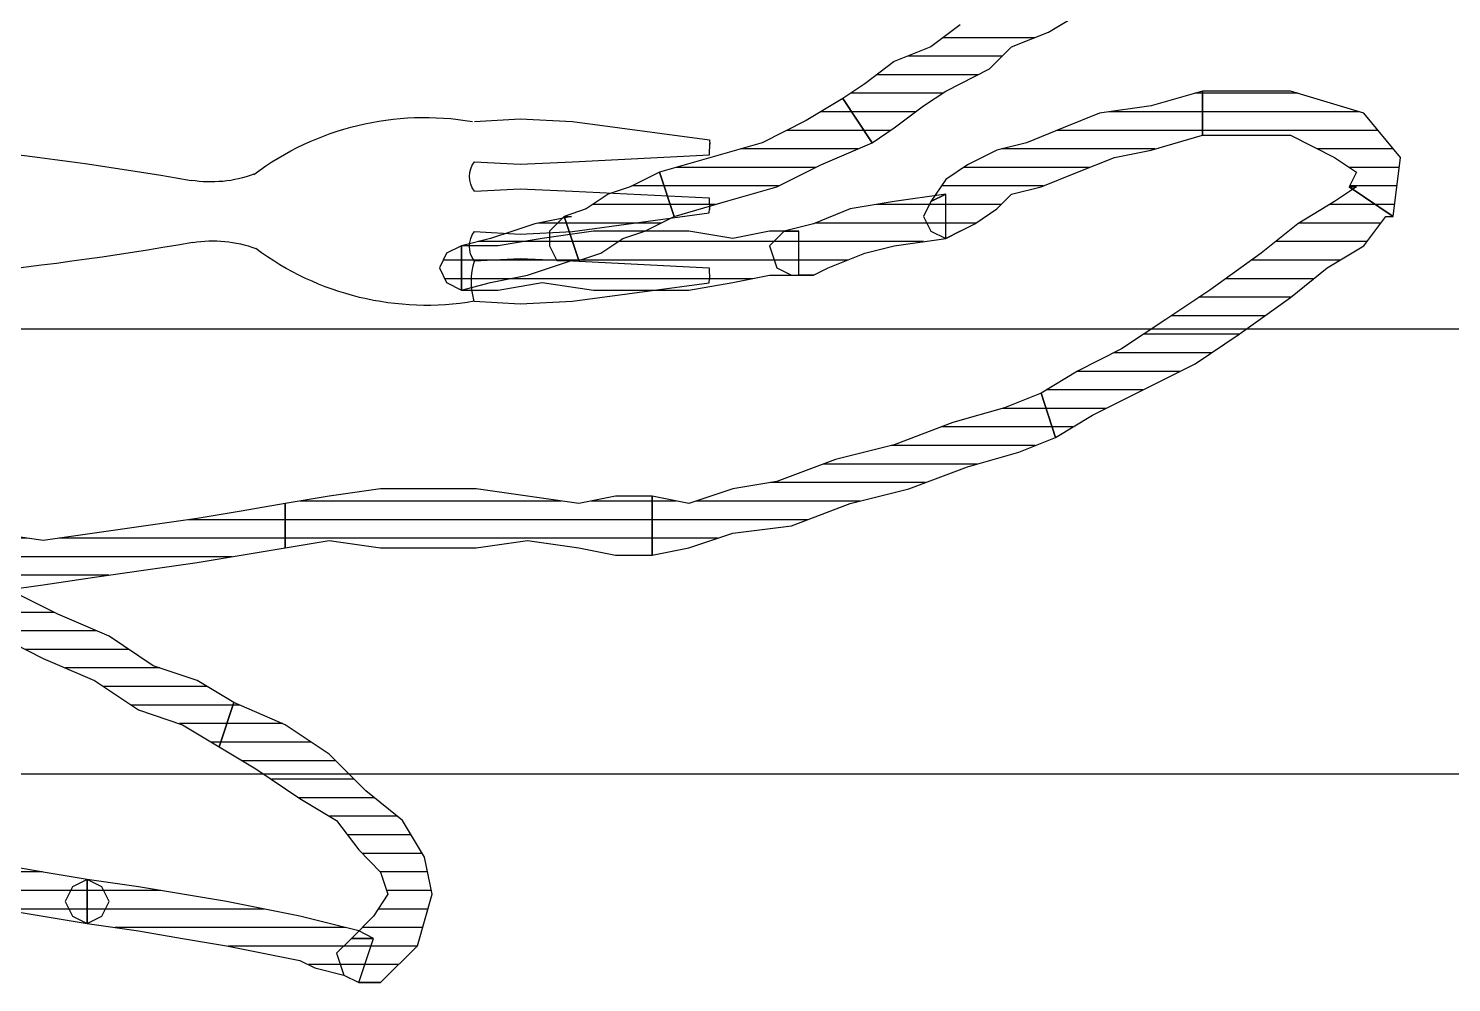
# Model space of a CAD drawing. Header units: millimetres. Extents: x 33350 to 35310, y -217097 to -211540.
# Drawn here: x 34533.79 to 34543.39, y -214370.21 to -214363.78 of the extents above; entities that cross this region are included whole.
import ezdxf

# ---------------------------------------------------------------- set-up
doc = ezdxf.new("R2010")
doc.units = ezdxf.units.MM
doc.header["$LTSCALE"] = 60
doc.header["$MEASUREMENT"] = 0
pattern_1 = [(360, (-5108.51305, -673.59423), (1e-16, 0.125), [25])]

# ---------------------------------------------------------------- blocks, each defined once
blk = doc.blocks.new('by')
at = {"ltscale": 30}
h = blk.add_hatch(dxfattribs=at)
h.set_pattern_fill('DC_LINES', color=256, scale=0.1, style=0)
h.set_pattern_definition(pattern_1)
edge = h.paths.add_edge_path(flags=0)
edge.add_line((6365.1814, 2201.9067), (6365.4294, 2201.8073))
edge.add_line((6365.4294, 2201.8073), (6365.5779, 2201.6583))
edge.add_line((6365.5779, 2201.6583), (6365.8249, 2201.559))
edge.add_line((6365.8249, 2201.559), (6366.072, 2201.4099))
edge.add_line((6366.072, 2201.4099), (6366.2702, 2201.2609))
edge.add_line((6366.2702, 2201.2609), (6366.5173, 2201.1616))
edge.add_line((6366.5173, 2201.1616), (6366.7155, 2201.0125))
edge.add_line((6366.7155, 2201.0125), (6366.864, 2200.9132))
edge.add_line((6366.864, 2200.9132), (6366.6657, 2200.6151))
edge.add_line((6366.6657, 2200.6151), (6366.5173, 2200.7145))
edge.add_line((6366.5173, 2200.7145), (6366.32, 2200.8635))
edge.add_line((6366.32, 2200.8635), (6366.1706, 2200.9629))
edge.add_line((6366.1706, 2200.9629), (6365.8747, 2201.1119))
edge.add_line((6365.8747, 2201.1119), (6365.7263, 2201.2609))
edge.add_line((6365.7263, 2201.2609), (6365.4782, 2201.3603))
edge.add_line((6365.4782, 2201.3603), (6365.2312, 2201.5093))
edge.add_line((6365.2312, 2201.5093), (6365.0827, 2201.6087))
h = blk.add_hatch(dxfattribs=at)
h.set_pattern_fill('DC_LINES', color=256, scale=0.1, style=0)
h.set_pattern_definition(pattern_1)
edge = h.paths.add_edge_path(flags=0)
edge.add_line((6365.1814, 2201.9067), (6365.4294, 2201.8073))
edge.add_line((6365.4294, 2201.8073), (6365.5779, 2201.6583))
edge.add_line((6365.5779, 2201.6583), (6365.8249, 2201.559))
edge.add_line((6365.8249, 2201.559), (6366.072, 2201.4099))
edge.add_line((6366.072, 2201.4099), (6366.2702, 2201.2609))
edge.add_line((6366.2702, 2201.2609), (6366.5173, 2201.1616))
edge.add_line((6366.5173, 2201.1616), (6366.7155, 2201.0125))
edge.add_line((6366.7155, 2201.0125), (6366.864, 2200.9132))
edge.add_line((6366.864, 2200.9132), (6366.6657, 2200.6151))
edge.add_line((6366.6657, 2200.6151), (6366.5173, 2200.7145))
edge.add_line((6366.5173, 2200.7145), (6366.32, 2200.8635))
edge.add_line((6366.32, 2200.8635), (6366.1706, 2200.9629))
edge.add_line((6366.1706, 2200.9629), (6365.8747, 2201.1119))
edge.add_line((6365.8747, 2201.1119), (6365.7263, 2201.2609))
edge.add_line((6365.7263, 2201.2609), (6365.4782, 2201.3603))
edge.add_line((6365.4782, 2201.3603), (6365.2312, 2201.5093))
edge.add_line((6365.2312, 2201.5093), (6365.0827, 2201.6087))
h = blk.add_hatch(dxfattribs=at)
h.set_pattern_fill('DC_LINES', color=256, scale=0.1, style=0)
h.set_pattern_definition(pattern_1)
edge = h.paths.add_edge_path(flags=0)
edge.add_line((6364.4392, 2200.6648), (6363.8454, 2200.6648))
edge.add_line((6363.8454, 2200.6648), (6363.5486, 2200.5158))
edge.add_line((6363.5486, 2200.5158), (6363.4001, 2200.4165))
edge.add_line((6363.4001, 2200.4165), (6363.4499, 2200.3172))
edge.add_line((6363.4499, 2200.3172), (6363.153, 2200.1184))
edge.add_line((6363.153, 2200.1184), (6363.1042, 2200.5158))
edge.add_line((6363.1042, 2200.5158), (6363.3513, 2200.8139))
edge.add_line((6363.3513, 2200.8139), (6363.8454, 2200.9629))
edge.add_line((6363.8454, 2200.9629), (6364.4392, 2200.9629))
h = blk.add_hatch(dxfattribs=at)
h.set_pattern_fill('DC_LINES', color=256, scale=0.1, style=0)
h.set_pattern_definition(pattern_1)
edge = h.paths.add_edge_path(flags=0)
edge.add_line((6366.1706, 2199.9694), (6366.072, 2200.0191))
edge.add_line((6366.072, 2200.0191), (6365.9734, 2200.0687))
edge.add_line((6365.9734, 2200.0687), (6365.8249, 2200.1681))
edge.add_line((6365.8249, 2200.1681), (6365.7263, 2200.2674))
edge.add_line((6365.7263, 2200.2674), (6365.528, 2200.3172))
edge.add_line((6365.528, 2200.3172), (6365.281, 2200.4165))
edge.add_line((6365.281, 2200.4165), (6365.0329, 2200.5158))
edge.add_line((6365.0329, 2200.5158), (6364.7859, 2200.5655))
edge.add_line((6364.7859, 2200.5655), (6364.4392, 2200.6648))
edge.add_line((6364.4392, 2200.6648), (6364.4392, 2200.9629))
edge.add_line((6364.4392, 2200.9629), (6364.7859, 2200.8635))
edge.add_line((6364.7859, 2200.8635), (6365.1325, 2200.8139))
edge.add_line((6365.1325, 2200.8139), (6365.3796, 2200.7145))
edge.add_line((6365.3796, 2200.7145), (6365.6267, 2200.6151))
edge.add_line((6365.6267, 2200.6151), (6365.8249, 2200.5655))
edge.add_line((6365.8249, 2200.5655), (6366.0232, 2200.4661))
edge.add_line((6366.0232, 2200.4661), (6366.1706, 2200.3668))
edge.add_line((6366.1706, 2200.3668), (6366.2702, 2200.2178))
edge.add_line((6366.2702, 2200.2178), (6366.1706, 2200.2674))
edge.add_line((6366.1706, 2200.2674), (6366.2702, 2200.2178))
edge.add_line((6366.2702, 2200.2178), (6366.32, 2200.1184))
edge.add_line((6366.32, 2200.1184), (6366.2702, 2200.0191))
edge.add_line((6366.2702, 2200.0191), (6366.1706, 2199.9694))
edge.add_line((6366.1706, 2199.9694), (6366.072, 2200.0191))
h = blk.add_hatch(dxfattribs=at)
h.set_pattern_fill('DC_LINES', color=256, scale=0.1, style=0)
h.set_pattern_definition(pattern_1)
edge = h.paths.add_edge_path(flags=0)
edge.add_line((6366.864, 2200.9132), (6367.1111, 2200.7642))
edge.add_line((6367.1111, 2200.7642), (6367.4079, 2200.6151))
edge.add_line((6367.4079, 2200.6151), (6367.7546, 2200.5158))
edge.add_line((6367.7546, 2200.5158), (6368.1003, 2200.4165))
edge.add_line((6368.1003, 2200.4165), (6368.0017, 2200.1184))
edge.add_line((6368.0017, 2200.1184), (6367.655, 2200.2178))
edge.add_line((6367.655, 2200.2178), (6367.3093, 2200.3172))
edge.add_line((6367.3093, 2200.3172), (6367.0124, 2200.4661))
edge.add_line((6367.0124, 2200.4661), (6366.6657, 2200.6151))
h = blk.add_hatch(dxfattribs=at)
h.set_pattern_fill('DC_LINES', color=256, scale=0.1, style=0)
h.set_pattern_definition(pattern_1)
edge = h.paths.add_edge_path(flags=0)
edge.add_line((6366.864, 2200.9132), (6367.1111, 2200.7642))
edge.add_line((6367.1111, 2200.7642), (6367.4079, 2200.6151))
edge.add_line((6367.4079, 2200.6151), (6367.7546, 2200.5158))
edge.add_line((6367.7546, 2200.5158), (6368.1003, 2200.4165))
edge.add_line((6368.1003, 2200.4165), (6368.0017, 2200.1184))
edge.add_line((6368.0017, 2200.1184), (6367.655, 2200.2178))
edge.add_line((6367.655, 2200.2178), (6367.3093, 2200.3172))
edge.add_line((6367.3093, 2200.3172), (6367.0124, 2200.4661))
edge.add_line((6367.0124, 2200.4661), (6366.6657, 2200.6151))
h = blk.add_hatch(dxfattribs=at)
h.set_pattern_fill('DC_LINES', color=256, scale=0.1, style=0)
h.set_pattern_definition(pattern_1)
edge = h.paths.add_edge_path(flags=0)
edge.add_line((6368.1003, 2200.4165), (6368.2986, 2200.3172))
edge.add_line((6368.2986, 2200.3172), (6368.447, 2200.2674))
edge.add_line((6368.447, 2200.2674), (6368.5954, 2200.1681))
edge.add_line((6368.5954, 2200.1681), (6368.7439, 2200.1184))
edge.add_line((6368.7439, 2200.1184), (6368.6452, 2199.8204))
edge.add_line((6368.6452, 2199.8204), (6368.4968, 2199.8701))
edge.add_line((6368.4968, 2199.8701), (6368.3484, 2199.9694))
edge.add_line((6368.3484, 2199.9694), (6368.1999, 2200.0191))
edge.add_line((6368.1999, 2200.0191), (6368.0017, 2200.1184))
h = blk.add_hatch(dxfattribs=at)
h.set_pattern_fill('DC_LINES', color=256, scale=0.1, style=0)
h.set_pattern_definition(pattern_1)
edge = h.paths.add_edge_path(flags=0)
edge.add_line((6368.1003, 2200.4165), (6368.2986, 2200.3172))
edge.add_line((6368.2986, 2200.3172), (6368.447, 2200.2674))
edge.add_line((6368.447, 2200.2674), (6368.5954, 2200.1681))
edge.add_line((6368.5954, 2200.1681), (6368.7439, 2200.1184))
edge.add_line((6368.7439, 2200.1184), (6368.6452, 2199.8204))
edge.add_line((6368.6452, 2199.8204), (6368.4968, 2199.8701))
edge.add_line((6368.4968, 2199.8701), (6368.3484, 2199.9694))
edge.add_line((6368.3484, 2199.9694), (6368.1999, 2200.0191))
edge.add_line((6368.1999, 2200.0191), (6368.0017, 2200.1184))
h = blk.add_hatch(dxfattribs=at)
h.set_pattern_fill('DC_LINES', color=256, scale=0.1, style=0)
h.set_pattern_definition(pattern_1)
edge = h.paths.add_edge_path(flags=0)
edge.add_line((6363.4499, 2200.3172), (6363.4001, 2200.3172))
edge.add_line((6363.4001, 2200.3172), (6363.5486, 2200.2178))
edge.add_line((6363.5486, 2200.2178), (6363.7966, 2200.0687))
edge.add_line((6363.7966, 2200.0687), (6364.0437, 2199.8701))
edge.add_line((6364.0437, 2199.8701), (6364.3904, 2199.6217))
edge.add_line((6364.3904, 2199.6217), (6364.6872, 2199.423))
edge.add_line((6364.6872, 2199.423), (6364.9841, 2199.2243))
edge.add_line((6364.9841, 2199.2243), (6365.281, 2199.0752))
edge.add_line((6365.281, 2199.0752), (6365.528, 2198.9262))
edge.add_line((6365.528, 2198.9262), (6365.4294, 2198.6282))
edge.add_line((6365.4294, 2198.6282), (6365.1814, 2198.7772))
edge.add_line((6365.1814, 2198.7772), (6364.8845, 2198.9262))
edge.add_line((6364.8845, 2198.9262), (6364.489, 2199.1249))
edge.add_line((6364.489, 2199.1249), (6364.1921, 2199.3236))
edge.add_line((6364.1921, 2199.3236), (6363.8454, 2199.572))
edge.add_line((6363.8454, 2199.572), (6363.5984, 2199.7707))
edge.add_line((6363.5984, 2199.7707), (6363.3513, 2199.9197))
edge.add_line((6363.3513, 2199.9197), (6363.2029, 2200.1184))
edge.add_line((6363.2029, 2200.1184), (6363.153, 2200.1184))
h = blk.add_hatch(dxfattribs=at)
h.set_pattern_fill('DC_LINES', color=256, scale=0.1, style=0)
h.set_pattern_definition(pattern_1)
edge = h.paths.add_edge_path(flags=0)
edge.add_line((6367.1609, 2199.721), (6367.0613, 2199.721))
edge.add_line((6367.0613, 2199.721), (6366.9626, 2199.7707))
edge.add_line((6366.9626, 2199.7707), (6366.7155, 2199.8701))
edge.add_line((6366.7155, 2199.8701), (6366.5173, 2199.9197))
edge.add_line((6366.5173, 2199.9197), (6366.1706, 2199.9694))
edge.add_line((6366.1706, 2199.9694), (6366.1706, 2200.2674))
edge.add_line((6366.1706, 2200.2674), (6366.5173, 2200.2178))
edge.add_line((6366.5173, 2200.2178), (6366.8142, 2200.1681))
edge.add_line((6366.8142, 2200.1681), (6367.0613, 2200.0687))
edge.add_line((6367.0613, 2200.0687), (6367.2595, 2200.0191))
edge.add_line((6367.2595, 2200.0191), (6367.1609, 2200.0191))
edge.add_line((6367.1609, 2200.0191), (6367.2595, 2200.0191))
edge.add_line((6367.2595, 2200.0191), (6367.3581, 2199.9197))
edge.add_line((6367.3581, 2199.9197), (6367.3093, 2199.7707))
edge.add_line((6367.3093, 2199.7707), (6367.2097, 2199.721))
edge.add_line((6367.2097, 2199.721), (6367.0613, 2199.721))
h = blk.add_hatch(dxfattribs=at)
h.set_pattern_fill('DC_LINES', color=256, scale=0.1, style=0)
h.set_pattern_definition(pattern_1)
edge = h.paths.add_edge_path(flags=0)
edge.add_line((6368.7439, 2200.1184), (6368.6941, 2200.1184))
edge.add_line((6368.6941, 2200.1184), (6368.9421, 2200.0687))
edge.add_line((6368.9421, 2200.0687), (6369.0905, 2200.0191))
edge.add_line((6369.0905, 2200.0191), (6369.239, 2199.9694))
edge.add_line((6369.239, 2199.9694), (6369.4363, 2199.9197))
edge.add_line((6369.4363, 2199.9197), (6369.4363, 2199.6217))
edge.add_line((6369.4363, 2199.6217), (6369.239, 2199.6713))
edge.add_line((6369.239, 2199.6713), (6368.9909, 2199.721))
edge.add_line((6368.9909, 2199.721), (6368.8425, 2199.7707))
edge.add_line((6368.8425, 2199.7707), (6368.6941, 2199.8204))
edge.add_line((6368.6941, 2199.8204), (6368.6452, 2199.8204))
h = blk.add_hatch(dxfattribs=at)
h.set_pattern_fill('DC_LINES', color=256, scale=0.1, style=0)
h.set_pattern_definition(pattern_1)
edge = h.paths.add_edge_path(flags=0)
edge.add_line((6369.4363, 2199.9197), (6369.4363, 2199.6217))
edge.add_line((6369.4363, 2199.6217), (6369.1892, 2199.6217))
edge.add_line((6369.1892, 2199.6217), (6368.8923, 2199.6713))
edge.add_line((6368.8923, 2199.6713), (6368.5456, 2199.6217))
edge.add_line((6368.5456, 2199.6217), (6368.2488, 2199.6217))
edge.add_line((6368.2488, 2199.6217), (6367.903, 2199.6217))
edge.add_line((6367.903, 2199.6217), (6367.6062, 2199.6713))
edge.add_line((6367.6062, 2199.6713), (6367.3581, 2199.721))
edge.add_line((6367.3581, 2199.721), (6367.1609, 2199.721))
edge.add_line((6367.1609, 2199.721), (6367.1609, 2200.0191))
edge.add_line((6367.1609, 2200.0191), (6367.3581, 2200.0191))
edge.add_line((6367.3581, 2200.0191), (6367.6062, 2199.9694))
edge.add_line((6367.6062, 2199.9694), (6367.903, 2200.0191))
edge.add_line((6367.903, 2200.0191), (6368.2488, 2200.0191))
edge.add_line((6368.2488, 2200.0191), (6368.5456, 2200.0191))
edge.add_line((6368.5456, 2200.0191), (6368.8923, 2199.9694))
edge.add_line((6368.8923, 2199.9694), (6369.1892, 2199.9197))
edge.add_line((6369.1892, 2199.9197), (6369.4363, 2199.9197))
edge.add_line((6369.4363, 2199.9197), (6369.4363, 2199.6217))
edge.add_line((6369.4363, 2199.6217), (6369.4363, 2199.9197))
edge.add_line((6369.4363, 2199.9197), (6369.5359, 2199.8701))
edge.add_line((6369.5359, 2199.8701), (6369.5847, 2199.7707))
edge.add_line((6369.5847, 2199.7707), (6369.5359, 2199.6713))
edge.add_line((6369.5359, 2199.6713), (6369.4363, 2199.6217))
h = blk.add_hatch(dxfattribs=at)
h.set_pattern_fill('DC_LINES', color=256, scale=0.1, style=0)
h.set_pattern_definition(pattern_1)
edge = h.paths.add_edge_path(flags=0)
edge.add_line((6365.528, 2198.9262), (6365.7751, 2198.8269))
edge.add_line((6365.7751, 2198.8269), (6366.1218, 2198.7276))
edge.add_line((6366.1218, 2198.7276), (6366.5173, 2198.5785))
edge.add_line((6366.5173, 2198.5785), (6366.9128, 2198.4792))
edge.add_line((6366.9128, 2198.4792), (6367.3093, 2198.3302))
edge.add_line((6367.3093, 2198.3302), (6367.6062, 2198.2805))
edge.add_line((6367.6062, 2198.2805), (6367.903, 2198.1811))
edge.add_line((6367.903, 2198.1811), (6368.1501, 2198.2308))
edge.add_line((6368.1501, 2198.2308), (6368.1501, 2197.8334))
edge.add_line((6368.1501, 2197.8334), (6367.903, 2197.8831))
edge.add_line((6367.903, 2197.8831), (6367.6062, 2197.9824))
edge.add_line((6367.6062, 2197.9824), (6367.2097, 2198.0321))
edge.add_line((6367.2097, 2198.0321), (6366.8142, 2198.1811))
edge.add_line((6366.8142, 2198.1811), (6366.4187, 2198.2805))
edge.add_line((6366.4187, 2198.2805), (6366.0232, 2198.4295))
edge.add_line((6366.0232, 2198.4295), (6365.6765, 2198.5288))
edge.add_line((6365.6765, 2198.5288), (6365.4294, 2198.6282))
h = blk.add_hatch(dxfattribs=at)
h.set_pattern_fill('DC_LINES', color=256, scale=0.1, style=0)
h.set_pattern_definition(pattern_1)
edge = h.paths.add_edge_path(flags=0)
edge.add_line((6368.1501, 2198.2308), (6368.3972, 2198.2308))
edge.add_line((6368.3972, 2198.2308), (6368.6452, 2198.1811))
edge.add_line((6368.6452, 2198.1811), (6368.9909, 2198.2308))
edge.add_line((6368.9909, 2198.2308), (6369.3376, 2198.2805))
edge.add_line((6369.3376, 2198.2805), (6369.6345, 2198.2805))
edge.add_line((6369.6345, 2198.2805), (6369.9812, 2198.2805))
edge.add_line((6369.9812, 2198.2805), (6370.3269, 2198.2308))
edge.add_line((6370.3269, 2198.2308), (6370.6238, 2198.1811))
edge.add_line((6370.6238, 2198.1811), (6370.6238, 2197.8831))
edge.add_line((6370.6238, 2197.8831), (6370.3269, 2197.9327))
edge.add_line((6370.3269, 2197.9327), (6369.9812, 2197.8831))
edge.add_line((6369.9812, 2197.8831), (6369.6345, 2197.8831))
edge.add_line((6369.6345, 2197.8831), (6369.3376, 2197.8831))
edge.add_line((6369.3376, 2197.8831), (6368.9909, 2197.9327))
edge.add_line((6368.9909, 2197.9327), (6368.6452, 2197.8831))
edge.add_line((6368.6452, 2197.8831), (6368.3972, 2197.8334))
edge.add_line((6368.3972, 2197.8334), (6368.1501, 2197.8334))
h = blk.add_hatch(dxfattribs=at)
h.set_pattern_fill('DC_LINES', color=256, scale=0.1, style=0)
h.set_pattern_definition(pattern_1)
edge = h.paths.add_edge_path(flags=0)
edge.add_line((6370.6238, 2198.1811), (6370.9206, 2198.1314))
edge.add_line((6370.9206, 2198.1314), (6371.2175, 2198.0818))
edge.add_line((6371.2175, 2198.0818), (6371.5642, 2198.0321))
edge.add_line((6371.5642, 2198.0321), (6371.9099, 2197.9824))
edge.add_line((6371.9099, 2197.9824), (6372.2566, 2197.9327))
edge.add_line((6372.2566, 2197.9327), (6372.6032, 2197.9824))
edge.add_line((6372.6032, 2197.9824), (6372.9988, 2197.9824))
edge.add_line((6372.9988, 2197.9824), (6373.3454, 2197.9327))
edge.add_line((6373.3454, 2197.9327), (6373.3454, 2197.6347))
edge.add_line((6373.3454, 2197.6347), (6372.9988, 2197.585))
edge.add_line((6372.9988, 2197.585), (6372.6032, 2197.585))
edge.add_line((6372.6032, 2197.585), (6372.2566, 2197.6347))
edge.add_line((6372.2566, 2197.6347), (6371.9099, 2197.6844))
edge.add_line((6371.9099, 2197.6844), (6371.5642, 2197.734))
edge.add_line((6371.5642, 2197.734), (6371.2175, 2197.7837))
edge.add_line((6371.2175, 2197.7837), (6370.9206, 2197.8334))
edge.add_line((6370.9206, 2197.8334), (6370.6238, 2197.8831))
h = blk.add_hatch(dxfattribs=at)
h.set_pattern_fill('DC_LINES', color=256, scale=0.1, style=0)
h.set_pattern_definition(pattern_1)
edge = h.paths.add_edge_path(flags=0)
edge.add_line((6370.9704, 2196.8399), (6371.2175, 2196.9889))
edge.add_line((6371.2175, 2196.9889), (6371.5144, 2197.0883))
edge.add_line((6371.5144, 2197.0883), (6371.8113, 2197.287))
edge.add_line((6371.8113, 2197.287), (6372.1579, 2197.436))
edge.add_line((6372.1579, 2197.436), (6372.4548, 2197.585))
edge.add_line((6372.4548, 2197.585), (6372.8005, 2197.734))
edge.add_line((6372.8005, 2197.734), (6373.0486, 2197.8334))
edge.add_line((6373.0486, 2197.8334), (6373.2956, 2197.9327))
edge.add_line((6373.2956, 2197.9327), (6373.3943, 2197.6347))
edge.add_line((6373.3943, 2197.6347), (6373.1472, 2197.5354))
edge.add_line((6373.1472, 2197.5354), (6372.9001, 2197.436))
edge.add_line((6372.9001, 2197.436), (6372.5534, 2197.287))
edge.add_line((6372.5534, 2197.287), (6372.2566, 2197.138))
edge.add_line((6372.2566, 2197.138), (6371.9099, 2196.9889))
edge.add_line((6371.9099, 2196.9889), (6371.613, 2196.7902))
edge.add_line((6371.613, 2196.7902), (6371.3161, 2196.6909))
edge.add_line((6371.3161, 2196.6909), (6371.0691, 2196.5419))
h = blk.add_hatch(dxfattribs=at)
h.set_pattern_fill('DC_LINES', color=256, scale=0.1, style=0)
h.set_pattern_definition(pattern_1)
edge = h.paths.add_edge_path(flags=0)
edge.add_line((6370.1286, 2194.9523), (6369.9812, 2194.9523))
edge.add_line((6369.9812, 2194.9523), (6369.7331, 2195.2006))
edge.add_line((6369.7331, 2195.2006), (6369.6345, 2195.5484))
edge.add_line((6369.6345, 2195.5484), (6369.6843, 2195.7968))
edge.add_line((6369.6843, 2195.7968), (6369.8327, 2196.0451))
edge.add_line((6369.8327, 2196.0451), (6370.0798, 2196.2439))
edge.add_line((6370.0798, 2196.2439), (6370.3269, 2196.4922))
edge.add_line((6370.3269, 2196.4922), (6370.6238, 2196.6909))
edge.add_line((6370.6238, 2196.6909), (6370.9704, 2196.8399))
edge.add_line((6370.9704, 2196.8399), (6371.0691, 2196.5419))
edge.add_line((6371.0691, 2196.5419), (6370.822, 2196.3928))
edge.add_line((6370.822, 2196.3928), (6370.5251, 2196.1941))
edge.add_line((6370.5251, 2196.1941), (6370.278, 2196.0451))
edge.add_line((6370.278, 2196.0451), (6370.1286, 2195.8464))
edge.add_line((6370.1286, 2195.8464), (6369.9812, 2195.6974))
edge.add_line((6369.9812, 2195.6974), (6369.9314, 2195.5484))
edge.add_line((6369.9314, 2195.5484), (6370.03, 2195.3993))
edge.add_line((6370.03, 2195.3993), (6370.1784, 2195.2503))
edge.add_line((6370.1784, 2195.2503), (6370.03, 2195.2503))
edge.add_line((6370.03, 2195.2503), (6370.1784, 2195.2503))
edge.add_line((6370.1784, 2195.2503), (6370.278, 2195.151))
edge.add_line((6370.278, 2195.151), (6370.2282, 2195.002))
edge.add_line((6370.2282, 2195.002), (6370.1286, 2194.9523))
edge.add_line((6370.1286, 2194.9523), (6369.9812, 2194.9523))
h = blk.add_hatch(dxfattribs=at)
h.set_pattern_fill('DC_LINES', color=256, scale=0.1, style=0)
h.set_pattern_definition(pattern_1)
edge = h.paths.add_edge_path(flags=0)
edge.add_line((6371.9597, 2195.6477), (6372.2566, 2195.6974))
edge.add_line((6372.2566, 2195.6974), (6372.5534, 2195.7472))
edge.add_line((6372.5534, 2195.7472), (6372.8503, 2195.7968))
edge.add_line((6372.8503, 2195.7968), (6373.1472, 2195.8464))
edge.add_line((6373.1472, 2195.8464), (6373.3943, 2195.8464))
edge.add_line((6373.3943, 2195.8464), (6373.6911, 2195.8464))
edge.add_line((6373.6911, 2195.8464), (6373.9392, 2195.8464))
edge.add_line((6373.9392, 2195.8464), (6374.1863, 2195.7968))
edge.add_line((6374.1863, 2195.7968), (6374.1863, 2195.4987))
edge.add_line((6374.1863, 2195.4987), (6373.9392, 2195.4491))
edge.add_line((6373.9392, 2195.4491), (6373.6911, 2195.4491))
edge.add_line((6373.6911, 2195.4491), (6373.3943, 2195.4491))
edge.add_line((6373.3943, 2195.4491), (6373.1472, 2195.4491))
edge.add_line((6373.1472, 2195.4491), (6372.8503, 2195.4987))
edge.add_line((6372.8503, 2195.4987), (6372.5534, 2195.4491))
edge.add_line((6372.5534, 2195.4491), (6372.2566, 2195.3993))
edge.add_line((6372.2566, 2195.3993), (6371.9597, 2195.3497))
h = blk.add_hatch(dxfattribs=at)
h.set_pattern_fill('DC_LINES', color=256, scale=0.1, style=0)
h.set_pattern_definition(pattern_1)
edge = h.paths.add_edge_path(flags=0)
edge.add_line((6371.9597, 2195.3497), (6371.613, 2195.3001))
edge.add_line((6371.613, 2195.3001), (6371.3161, 2195.2503))
edge.add_line((6371.3161, 2195.2503), (6371.0193, 2195.2006))
edge.add_line((6371.0193, 2195.2006), (6370.7722, 2195.151))
edge.add_line((6370.7722, 2195.151), (6370.5251, 2195.1013))
edge.add_line((6370.5251, 2195.1013), (6370.4255, 2195.0517))
edge.add_line((6370.4255, 2195.0517), (6370.2282, 2195.002))
edge.add_line((6370.2282, 2195.002), (6370.1286, 2194.9523))
edge.add_line((6370.1286, 2194.9523), (6370.03, 2195.2503))
edge.add_line((6370.03, 2195.2503), (6370.1286, 2195.3001))
edge.add_line((6370.1286, 2195.3001), (6370.3269, 2195.3497))
edge.add_line((6370.3269, 2195.3497), (6370.5251, 2195.3993))
edge.add_line((6370.5251, 2195.3993), (6370.7722, 2195.4491))
edge.add_line((6370.7722, 2195.4491), (6371.0193, 2195.4987))
edge.add_line((6371.0193, 2195.4987), (6371.3161, 2195.5484))
edge.add_line((6371.3161, 2195.5484), (6371.613, 2195.598))
edge.add_line((6371.613, 2195.598), (6371.9597, 2195.6477))
for p, q in [((6365.4782, 2201.3603, -4.5045), (6365.2312, 2201.5093, -4.5045)), ((6365.4782, 2201.3603, -4.5045), (6365.2312, 2201.5093, -4.5045)), ((6365.7263, 2201.2609, -4.5045), (6365.4782, 2201.3603, -4.5045)), ((6365.7263, 2201.2609, -4.5045), (6365.4782, 2201.3603, -4.5045)), ((6366.072, 2201.4099, -4.5045), (6366.2702, 2201.2609, -4.5045)), ((6366.072, 2201.4099, -4.5045), (6366.2702, 2201.2609, -4.5045)), ((6365.8747, 2201.1119, -4.5045), (6365.7263, 2201.2609, -4.5045)), ((6365.8747, 2201.1119, -4.5045), (6365.7263, 2201.2609, -4.5045)), ((6366.2702, 2201.2609, -4.5045), (6366.5173, 2201.1616, -4.5045)), ((6366.2702, 2201.2609, -4.5045), (6366.5173, 2201.1616, -4.5045)), ((6366.5173, 2201.1616, -4.5045), (6366.7155, 2201.0125, -4.5045)), ((6366.5173, 2201.1616, -4.5045), (6366.7155, 2201.0125, -4.5045)), ((6366.1706, 2200.9629, -4.5045), (6365.8747, 2201.1119, -4.5045)), ((6366.1706, 2200.9629, -4.5045), (6365.8747, 2201.1119, -4.5045)), ((6363.3513, 2200.8139, -4.5045), (6363.8454, 2200.9629, -4.5045)), ((6363.8454, 2200.9629, -4.5045), (6364.4392, 2200.9629, -4.5045)), ((6364.4392, 2200.6648, -4.5045), (6364.4392, 2200.9629, -4.5045)), ((6364.4392, 2200.9629, -4.5045), (6364.7859, 2200.8635, -4.5045)), ((6364.4392, 2200.9629, -4.5045), (6364.4392, 2200.9629, -4.5045)), ((6364.4392, 2200.9629, -4.5045), (6364.4392, 2200.6648, -4.5045)), ((6366.32, 2200.8635, -4.5045), (6366.1706, 2200.9629, -4.5045)), ((6366.32, 2200.8635, -4.5045), (6366.1706, 2200.9629, -4.5045)), ((6366.7155, 2201.0125, -4.5045), (6366.864, 2200.9132, -4.5045)), ((6366.7155, 2201.0125, -4.5045), (6366.864, 2200.9132, -4.5045)), ((6364.7859, 2200.8635, -4.5045), (6365.1325, 2200.8139, -4.5045)), ((6366.5173, 2200.7145, -4.5045), (6366.32, 2200.8635, -4.5045)), ((6366.5173, 2200.7145, -4.5045), (6366.32, 2200.8635, -4.5045)), ((6366.6657, 2200.6151, -4.5045), (6366.864, 2200.9132, -4.5045)), ((6366.6657, 2200.6151, -4.5045), (6366.864, 2200.9132, -4.5045)), ((6366.864, 2200.9132, -4.5045), (6366.6657, 2200.6151, -4.5045)), ((6366.864, 2200.9132, -4.5045), (6366.6657, 2200.6151, -4.5045)), ((6366.864, 2200.9132, -4.5045), (6366.864, 2200.9132, -4.5045)), ((6366.864, 2200.9132, -4.5045), (6367.1111, 2200.7642, -4.5045)), ((6366.864, 2200.9132, -4.5045), (6366.864, 2200.9132, -4.5045)), ((6366.864, 2200.9132, -4.5045), (6366.864, 2200.9132, -4.5045)), ((6366.864, 2200.9132, -4.5045), (6367.1111, 2200.7642, -4.5045)), ((6366.864, 2200.9132, -4.5045), (6366.864, 2200.9132, -4.5045)), ((6363.1042, 2200.5158, -4.5045), (6363.3513, 2200.8139, -4.5045)), ((6365.1325, 2200.8139, -4.5045), (6365.3796, 2200.7145, -4.5045)), ((6367.1111, 2200.7642, -4.5045), (6367.4079, 2200.6151, -4.5045)), ((6367.1111, 2200.7642, -4.5045), (6367.4079, 2200.6151, -4.5045)), ((6363.8454, 2200.6648, -4.5045), (6363.5486, 2200.5158, -4.5045)), ((6364.4392, 2200.6648, -4.5045), (6363.8454, 2200.6648, -4.5045)), ((6364.7859, 2200.5655, -4.5045), (6364.4392, 2200.6648, -4.5045)), ((6364.4392, 2200.6648, -4.5045), (6364.4392, 2200.6648, -4.5045)), ((6364.4392, 2200.6648, -4.5045), (6364.4392, 2200.6648, -4.5045)), ((6365.3796, 2200.7145, -4.5045), (6365.6267, 2200.6151, -4.5045)), ((6366.6657, 2200.6151, -4.5045), (6366.5173, 2200.7145, -4.5045)), ((6366.6657, 2200.6151, -4.5045), (6366.5173, 2200.7145, -4.5045)), ((6365.0329, 2200.5158, -4.5045), (6364.7859, 2200.5655, -4.5045)), ((6365.6267, 2200.6151, -4.5045), (6365.8249, 2200.5655, -4.5045)), ((6365.8249, 2200.5655, -4.5045), (6366.0232, 2200.4661, -4.5045)), ((6367.0124, 2200.4661, -4.5045), (6366.6657, 2200.6151, -4.5045)), ((6366.6657, 2200.6151, -4.5045), (6366.6657, 2200.6151, -4.5045)), ((6367.0124, 2200.4661, -4.5045), (6366.6657, 2200.6151, -4.5045)), ((6366.6657, 2200.6151, -4.5045), (6366.6657, 2200.6151, -4.5045)), ((6367.4079, 2200.6151, -4.5045), (6367.7546, 2200.5158, -4.5045)), ((6367.4079, 2200.6151, -4.5045), (6367.7546, 2200.5158, -4.5045)), ((6363.153, 2200.1184, -4.5045), (6363.1042, 2200.5158, -4.5045)), ((6363.5486, 2200.5158, -4.5045), (6363.4001, 2200.4165, -4.5045)), ((6365.281, 2200.4165, -4.5045), (6365.0329, 2200.5158, -4.5045)), ((6366.0232, 2200.4661, -4.5045), (6366.1706, 2200.3668, -4.5045)), ((6367.3093, 2200.3172, -4.5045), (6367.0124, 2200.4661, -4.5045)), ((6367.3093, 2200.3172, -4.5045), (6367.0124, 2200.4661, -4.5045)), ((6367.7546, 2200.5158, -4.5045), (6368.1003, 2200.4165, -4.5045)), ((6367.7546, 2200.5158, -4.5045), (6368.1003, 2200.4165, -4.5045)), ((6363.4001, 2200.4165, -4.5045), (6363.4499, 2200.3172, -4.5045)), ((6365.528, 2200.3172, -4.5045), (6365.281, 2200.4165, -4.5045)), ((6366.1706, 2200.3668, -4.5045), (6366.2702, 2200.2178, -4.5045)), ((6368.1003, 2200.4165, -4.5045), (6368.0017, 2200.1184, -4.5045)), ((6368.1003, 2200.4165, -4.5045), (6368.0017, 2200.1184, -4.5045)), ((6368.0017, 2200.1184, -4.5045), (6368.1003, 2200.4165, -4.5045)), ((6368.0017, 2200.1184, -4.5045), (6368.1003, 2200.4165, -4.5045)), ((6368.1003, 2200.4165, -4.5045), (6368.1003, 2200.4165, -4.5045)), ((6368.1003, 2200.4165, -4.5045), (6368.2986, 2200.3172, -4.5045)), ((6368.1003, 2200.4165, -4.5045), (6368.1003, 2200.4165, -4.5045)), ((6368.1003, 2200.4165, -4.5045), (6368.1003, 2200.4165, -4.5045)), ((6368.1003, 2200.4165, -4.5045), (6368.2986, 2200.3172, -4.5045)), ((6368.1003, 2200.4165, -4.5045), (6368.1003, 2200.4165, -4.5045)), ((6363.153, 2200.1184, -4.5045), (6363.4499, 2200.3172, -4.5045)), ((6363.4499, 2200.3172, -4.5045), (6363.153, 2200.1184, -4.5045)), ((6363.4499, 2200.3172, -4.5045), (6363.4001, 2200.3172, -4.5045)), ((6363.4001, 2200.3172, -4.5045), (6363.5486, 2200.2178, -4.5045)), ((6363.4499, 2200.3172, -4.5045), (6363.4499, 2200.3172, -4.5045)), ((6365.7263, 2200.2674, -4.5045), (6365.528, 2200.3172, -4.5045)), ((6365.8249, 2200.1681, -4.5045), (6365.7263, 2200.2674, -4.5045)), ((6366.2702, 2200.2178, -4.5045), (6366.1706, 2200.2674, -4.5045)), ((6366.1706, 2200.2674, -4.5045), (6366.2702, 2200.2178, -4.5045)), ((6366.1706, 2199.9694, -4.5045), (6366.1706, 2200.2674, -4.5045)), ((6366.1706, 2200.2674, -4.5045), (6366.5173, 2200.2178, -4.5045)), ((6367.655, 2200.2178, -4.5045), (6367.3093, 2200.3172, -4.5045)), ((6367.655, 2200.2178, -4.5045), (6367.3093, 2200.3172, -4.5045)), ((6368.2986, 2200.3172, -4.5045), (6368.447, 2200.2674, -4.5045)), ((6368.2986, 2200.3172, -4.5045), (6368.447, 2200.2674, -4.5045)), ((6368.447, 2200.2674, -4.5045), (6368.5954, 2200.1681, -4.5045)), ((6368.447, 2200.2674, -4.5045), (6368.5954, 2200.1681, -4.5045)), ((6363.5486, 2200.2178, -4.5045), (6363.7966, 2200.0687, -4.5045)), ((6366.2702, 2200.2178, -4.5045), (6366.32, 2200.1184, -4.5045)), ((6366.5173, 2200.2178, -4.5045), (6366.8142, 2200.1681, -4.5045)), ((6368.0017, 2200.1184, -4.5045), (6367.655, 2200.2178, -4.5045)), ((6368.0017, 2200.1184, -4.5045), (6367.655, 2200.2178, -4.5045)), ((6363.2029, 2200.1184, -4.5045), (6363.153, 2200.1184, -4.5045)), ((6363.3513, 2199.9197, -4.5045), (6363.2029, 2200.1184, -4.5045)), ((6365.9734, 2200.0687, -4.5045), (6365.8249, 2200.1681, -4.5045)), ((6366.32, 2200.1184, -4.5045), (6366.2702, 2200.0191, -4.5045)), ((6366.8142, 2200.1681, -4.5045), (6367.0613, 2200.0687, -4.5045)), ((6368.1999, 2200.0191, -4.5045), (6368.0017, 2200.1184, -4.5045)), ((6368.0017, 2200.1184, -4.5045), (6368.0017, 2200.1184, -4.5045)), ((6368.1999, 2200.0191, -4.5045), (6368.0017, 2200.1184, -4.5045)), ((6368.0017, 2200.1184, -4.5045), (6368.0017, 2200.1184, -4.5045)), ((6368.5954, 2200.1681, -4.5045), (6368.7439, 2200.1184, -4.5045)), ((6368.5954, 2200.1681, -4.5045), (6368.7439, 2200.1184, -4.5045)), ((6368.6452, 2199.8204, -4.5045), (6368.7439, 2200.1184, -4.5045)), ((6368.6452, 2199.8204, -4.5045), (6368.7439, 2200.1184, -4.5045)), ((6368.7439, 2200.1184, -4.5045), (6368.6452, 2199.8204, -4.5045)), ((6368.7439, 2200.1184, -4.5045), (6368.6452, 2199.8204, -4.5045)), ((6368.7439, 2200.1184, -4.5045), (6368.6941, 2200.1184, -4.5045)), ((6368.6941, 2200.1184, -4.5045), (6368.9421, 2200.0687, -4.5045)), ((6368.7439, 2200.1184, -4.5045), (6368.7439, 2200.1184, -4.5045)), ((6368.7439, 2200.1184, -4.5045), (6368.8425, 2200.0191, -4.5045)), ((6368.7439, 2200.1184, -4.5045), (6368.7439, 2200.1184, -4.5045)), ((6363.7966, 2200.0687, -4.5045), (6364.0437, 2199.8701, -4.5045)), ((6366.072, 2200.0191, -4.5045), (6365.9734, 2200.0687, -4.5045)), ((6366.1706, 2199.9694, -4.5045), (6366.072, 2200.0191, -4.5045)), ((6366.1706, 2199.9694, -4.5045), (6366.072, 2200.0191, -4.5045)), ((6366.072, 2200.0191, -4.5045), (6366.1706, 2199.9694, -4.5045)), ((6366.2702, 2200.0191, -4.5045), (6366.1706, 2199.9694, -4.5045)), ((6367.0613, 2200.0687, -4.5045), (6367.2595, 2200.0191, -4.5045)), ((6367.2595, 2200.0191, -4.5045), (6367.1609, 2200.0191, -4.5045)), ((6367.1609, 2200.0191, -4.5045), (6367.2595, 2200.0191, -4.5045)), ((6367.1609, 2199.721, -4.5045), (6367.1609, 2200.0191, -4.5045)), ((6367.1609, 2200.0191, -4.5045), (6367.3581, 2200.0191, -4.5045)), ((6367.2595, 2200.0191, -4.5045), (6367.3581, 2199.9197, -4.5045)), ((6367.3581, 2200.0191, -4.5045), (6367.6062, 2199.9694, -4.5045)), ((6367.6062, 2199.9694, -4.5045), (6367.903, 2200.0191, -4.5045)), ((6367.903, 2200.0191, -4.5045), (6368.2488, 2200.0191, -4.5045)), ((6368.3484, 2199.9694, -4.5045), (6368.1999, 2200.0191, -4.5045)), ((6368.3484, 2199.9694, -4.5045), (6368.1999, 2200.0191, -4.5045)), ((6368.2488, 2200.0191, -4.5045), (6368.5456, 2200.0191, -4.5045)), ((6368.5456, 2200.0191, -4.5045), (6368.8923, 2199.9694, -4.5045)), ((6368.8425, 2200.0191, -4.5045), (6368.8425, 2199.9197, -4.5045)), ((6368.9421, 2200.0687, -4.5045), (6369.0905, 2200.0191, -4.5045)), ((6369.0905, 2200.0191, -4.5045), (6369.239, 2199.9694, -4.5045)), ((6363.5984, 2199.7707, -4.5045), (6363.3513, 2199.9197, -4.5045)), ((6366.1706, 2199.9694, -4.5045), (6366.1706, 2199.9694, -4.5045)), ((6366.5173, 2199.9197, -4.5045), (6366.1706, 2199.9694, -4.5045)), ((6366.7155, 2199.8701, -4.5045), (6366.5173, 2199.9197, -4.5045)), ((6367.3581, 2199.9197, -4.5045), (6367.3093, 2199.7707, -4.5045)), ((6368.4968, 2199.8701, -4.5045), (6368.3484, 2199.9694, -4.5045)), ((6368.4968, 2199.8701, -4.5045), (6368.3484, 2199.9694, -4.5045)), ((6368.8425, 2199.9197, -4.5045), (6368.7937, 2199.8204, -4.5045)), ((6368.8923, 2199.9694, -4.5045), (6369.1892, 2199.9197, -4.5045)), ((6369.1892, 2199.9197, -4.5045), (6369.4363, 2199.9197, -4.5045)), ((6369.239, 2199.9694, -4.5045), (6369.4363, 2199.9197, -4.5045)), ((6369.4363, 2199.9197, -4.5045), (6369.4363, 2199.6217, -4.5045)), ((6369.4363, 2199.9197, -4.5045), (6369.4363, 2199.6217, -4.5045)), ((6369.4363, 2199.9197, -4.5045), (6369.4363, 2199.6217, -4.5045)), ((6369.4363, 2199.6217, -4.5045), (6369.4363, 2199.9197, -4.5045)), ((6369.4363, 2199.9197, -4.5045), (6369.5359, 2199.8701, -4.5045)), ((6369.4363, 2199.6217, -4.5045), (6369.4363, 2199.9197, -4.5045)), ((6369.4363, 2199.9197, -4.5045), (6369.4363, 2199.9197, -4.5045)), ((6364.0437, 2199.8701, -4.5045), (6364.3904, 2199.6217, -4.5045)), ((6366.9626, 2199.7707, -4.5045), (6366.7155, 2199.8701, -4.5045)), ((6368.6452, 2199.8204, -4.5045), (6368.4968, 2199.8701, -4.5045)), ((6368.6452, 2199.8204, -4.5045), (6368.4968, 2199.8701, -4.5045)), ((6368.6941, 2199.8204, -4.5045), (6368.6452, 2199.8204, -4.5045)), ((6368.7937, 2199.8204, -4.5045), (6368.6452, 2199.8204, -4.5045)), ((6368.8425, 2199.7707, -4.5045), (6368.6941, 2199.8204, -4.5045)), ((6369.5359, 2199.8701, -4.5045), (6369.5847, 2199.7707, -4.5045)), ((6363.8454, 2199.572, -4.5045), (6363.5984, 2199.7707, -4.5045)), ((6367.0613, 2199.721, -4.5045), (6366.9626, 2199.7707, -4.5045)), ((6367.1609, 2199.721, -4.5045), (6367.0613, 2199.721, -4.5045)), ((6367.2097, 2199.721, -4.5045), (6367.0613, 2199.721, -4.5045)), ((6367.0613, 2199.721, -4.5045), (6367.1609, 2199.721, -4.5045)), ((6367.1609, 2199.721, -4.5045), (6367.1609, 2199.721, -4.5045)), ((6367.3581, 2199.721, -4.5045), (6367.1609, 2199.721, -4.5045)), ((6367.3093, 2199.7707, -4.5045), (6367.2097, 2199.721, -4.5045)), ((6367.6062, 2199.6713, -4.5045), (6367.3581, 2199.721, -4.5045)), ((6368.9909, 2199.721, -4.5045), (6368.8425, 2199.7707, -4.5045)), ((6369.239, 2199.6713, -4.5045), (6368.9909, 2199.721, -4.5045)), ((6369.5847, 2199.7707, -4.5045), (6369.5359, 2199.6713, -4.5045)), ((6364.3904, 2199.6217, -4.5045), (6364.6872, 2199.423, -4.5045)), ((6367.903, 2199.6217, -4.5045), (6367.6062, 2199.6713, -4.5045)), ((6368.2488, 2199.6217, -4.5045), (6367.903, 2199.6217, -4.5045)), ((6368.5456, 2199.6217, -4.5045), (6368.2488, 2199.6217, -4.5045)), ((6368.8923, 2199.6713, -4.5045), (6368.5456, 2199.6217, -4.5045)), ((6369.1892, 2199.6217, -4.5045), (6368.8923, 2199.6713, -4.5045)), ((6369.4363, 2199.6217, -4.5045), (6369.1892, 2199.6217, -4.5045)), ((6369.4363, 2199.6217, -4.5045), (6369.239, 2199.6713, -4.5045)), ((6369.5359, 2199.6713, -4.5045), (6369.4363, 2199.6217, -4.5045)), ((6364.1921, 2199.3236, -4.5045), (6363.8454, 2199.572, -4.5045)), ((6364.6872, 2199.423, -4.5045), (6364.9841, 2199.2243, -4.5045)), ((6364.489, 2199.1249, -4.5045), (6364.1921, 2199.3236, -4.5045)), ((6364.9841, 2199.2243, -4.5045), (6365.281, 2199.0752, -4.5045)), ((6364.8845, 2198.9262, -4.5045), (6364.489, 2199.1249, -4.5045)), ((6365.281, 2199.0752, -4.5045), (6365.528, 2198.9262, -4.5045)), ((6365.1814, 2198.7772, -4.5045), (6364.8845, 2198.9262, -4.5045)), ((6365.4294, 2198.6282, -4.5045), (6365.528, 2198.9262, -4.5045)), ((6365.528, 2198.9262, -4.5045), (6365.4294, 2198.6282, -4.5045)), ((6365.528, 2198.9262, -4.5045), (6365.528, 2198.9262, -4.5045)), ((6365.528, 2198.9262, -4.5045), (6365.7751, 2198.8269, -4.5045)), ((6365.528, 2198.9262, -4.5045), (6365.528, 2198.9262, -4.5045)), ((6365.7751, 2198.8269, -4.5045), (6366.1218, 2198.7276, -4.5045)), ((6365.4294, 2198.6282, -4.5045), (6365.1814, 2198.7772, -4.5045)), ((6366.1218, 2198.7276, -4.5045), (6366.5173, 2198.5785, -4.5045)), ((6365.6765, 2198.5288, -4.5045), (6365.4294, 2198.6282, -4.5045)), ((6365.4294, 2198.6282, -4.5045), (6365.4294, 2198.6282, -4.5045)), ((6366.5173, 2198.5785, -4.5045), (6366.9128, 2198.4792, -4.5045)), ((6366.0232, 2198.4295, -4.5045), (6365.6765, 2198.5288, -4.5045)), ((6366.9128, 2198.4792, -4.5045), (6367.3093, 2198.3302, -4.5045)), ((6366.4187, 2198.2805, -4.5045), (6366.0232, 2198.4295, -4.5045)), ((6366.8142, 2198.1811, -4.5045), (6366.4187, 2198.2805, -4.5045)), ((6367.3093, 2198.3302, -4.5045), (6367.6062, 2198.2805, -4.5045)), ((6367.6062, 2198.2805, -4.5045), (6367.903, 2198.1811, -4.5045)), ((6368.9909, 2198.2308, -4.5045), (6369.3376, 2198.2805, -4.5045)), ((6369.3376, 2198.2805, -4.5045), (6369.6345, 2198.2805, -4.5045)), ((6369.6345, 2198.2805, -4.5045), (6369.9812, 2198.2805, -4.5045)), ((6369.9812, 2198.2805, -4.5045), (6370.3269, 2198.2308, -4.5045)), ((6367.2097, 2198.0321, -4.5045), (6366.8142, 2198.1811, -4.5045)), ((6367.903, 2198.1811, -4.5045), (6368.1501, 2198.2308, -4.5045)), ((6368.1501, 2198.2308, -4.5045), (6368.1501, 2197.8334, -4.5045)), ((6368.1501, 2198.2308, -4.5045), (6368.1501, 2198.2308, -4.5045)), ((6368.1501, 2198.2308, -4.5045), (6368.3972, 2198.2308, -4.5045)), ((6368.1501, 2197.8334, -4.5045), (6368.1501, 2198.2308, -4.5045)), ((6368.1501, 2198.2308, -4.5045), (6368.1501, 2198.2308, -4.5045)), ((6368.3972, 2198.2308, -4.5045), (6368.6452, 2198.1811, -4.5045)), ((6368.6452, 2198.1811, -4.5045), (6368.9909, 2198.2308, -4.5045)), ((6370.3269, 2198.2308, -4.5045), (6370.6238, 2198.1811, -4.5045)), ((6370.6238, 2198.1811, -4.5045), (6370.6238, 2198.1811, -4.5045)), ((6370.6238, 2198.1811, -4.5045), (6370.9206, 2198.1314, -4.5045)), ((6370.6238, 2197.8831, -4.5045), (6370.6238, 2198.1811, -4.5045)), ((6370.6238, 2198.1811, -4.5045), (6370.6238, 2198.1811, -4.5045)), ((6370.6238, 2198.1811, -4.5045), (6370.6238, 2197.8831, -4.5045)), ((6370.9206, 2198.1314, -4.5045), (6371.2175, 2198.0818, -4.5045)), ((6371.2175, 2198.0818, -4.5045), (6371.5642, 2198.0321, -4.5045)), ((6367.6062, 2197.9824, -4.5045), (6367.2097, 2198.0321, -4.5045)), ((6367.903, 2197.8831, -4.5045), (6367.6062, 2197.9824, -4.5045)), ((6371.5642, 2198.0321, -4.5045), (6371.9099, 2197.9824, -4.5045)), ((6371.9099, 2197.9824, -4.5045), (6372.2566, 2197.9327, -4.5045)), ((6372.2566, 2197.9327, -4.5045), (6372.6032, 2197.9824, -4.5045)), ((6368.1501, 2197.8334, -4.5045), (6367.903, 2197.8831, -4.5045)), ((6368.6452, 2197.8831, -4.5045), (6368.3972, 2197.8334, -4.5045)), ((6368.9909, 2197.9327, -4.5045), (6368.6452, 2197.8831, -4.5045)), ((6369.3376, 2197.8831, -4.5045), (6368.9909, 2197.9327, -4.5045)), ((6369.6345, 2197.8831, -4.5045), (6369.3376, 2197.8831, -4.5045)), ((6369.9812, 2197.8831, -4.5045), (6369.6345, 2197.8831, -4.5045)), ((6370.3269, 2197.9327, -4.5045), (6369.9812, 2197.8831, -4.5045)), ((6370.6238, 2197.8831, -4.5045), (6370.3269, 2197.9327, -4.5045)), ((6370.9206, 2197.8334, -4.5045), (6370.6238, 2197.8831, -4.5045)), ((6370.6238, 2197.8831, -4.5045), (6370.6238, 2197.8831, -4.5045)), ((6368.3972, 2197.8334, -4.5045), (6368.1501, 2197.8334, -4.5045)), ((6368.1501, 2197.8334, -4.5045), (6368.1501, 2197.8334, -4.5045)), ((6371.2175, 2197.7837, -4.5045), (6370.9206, 2197.8334, -4.5045)), ((6371.5642, 2197.734, -4.5045), (6371.2175, 2197.7837, -4.5045)), ((6371.9099, 2197.6844, -4.5045), (6371.5642, 2197.734, -4.5045)), ((6372.2566, 2197.6347, -4.5045), (6371.9099, 2197.6844, -4.5045)), ((6372.1579, 2197.436, -4.5045), (6372.4548, 2197.585, -4.5045)), ((6372.6032, 2197.585, -4.5045), (6372.2566, 2197.6347, -4.5045)), ((6371.8113, 2197.287, -4.5045), (6372.1579, 2197.436, -4.5045)), ((6371.5144, 2197.0883, -4.5045), (6371.8113, 2197.287, -4.5045)), ((6372.5534, 2197.287, -4.5045), (6372.2566, 2197.138, -4.5045)), ((6372.2566, 2197.138, -4.5045), (6371.9099, 2196.9889, -4.5045)), ((6371.2175, 2196.9889, -4.5045), (6371.5144, 2197.0883, -4.5045)), ((6370.9704, 2196.8399, -4.5045), (6371.2175, 2196.9889, -4.5045)), ((6371.9099, 2196.9889, -4.5045), (6371.613, 2196.7902, -4.5045)), ((6370.6238, 2196.6909, -4.5045), (6370.9704, 2196.8399, -4.5045)), ((6370.9704, 2196.8399, -4.5045), (6371.0691, 2196.5419, -4.5045)), ((6371.0691, 2196.5419, -4.5045), (6370.9704, 2196.8399, -4.5045)), ((6370.9704, 2196.8399, -4.5045), (6370.9704, 2196.8399, -4.5045)), ((6370.9704, 2196.8399, -4.5045), (6370.9704, 2196.8399, -4.5045)), ((6371.613, 2196.7902, -4.5045), (6371.3161, 2196.6909, -4.5045)), ((6370.3269, 2196.4922, -4.5045), (6370.6238, 2196.6909, -4.5045)), ((6371.3161, 2196.6909, -4.5045), (6371.0691, 2196.5419, -4.5045)), ((6371.0691, 2196.5419, -4.5045), (6370.822, 2196.3928, -4.5045)), ((6371.0691, 2196.5419, -4.5045), (6371.0691, 2196.5419, -4.5045)), ((6370.0798, 2196.2439, -4.5045), (6370.3269, 2196.4922, -4.5045)), ((6370.822, 2196.3928, -4.5045), (6370.5251, 2196.1941, -4.5045)), ((6369.8327, 2196.0451, -4.5045), (6370.0798, 2196.2439, -4.5045)), ((6370.5251, 2196.1941, -4.5045), (6370.278, 2196.0451, -4.5045)), ((6369.6843, 2195.7968, -4.5045), (6369.8327, 2196.0451, -4.5045)), ((6370.278, 2196.0451, -4.5045), (6370.1286, 2195.8464, -4.5045)), ((6369.6345, 2195.5484, -4.5045), (6369.6843, 2195.7968, -4.5045)), ((6370.1286, 2195.8464, -4.5045), (6369.9812, 2195.6974, -4.5045)), ((6369.9812, 2195.6974, -4.5045), (6369.9314, 2195.5484, -4.5045)), ((6371.9597, 2195.6477, -4.5045), (6372.2566, 2195.6974, -4.5045)), ((6372.2566, 2195.6974, -4.5045), (6372.5534, 2195.7472, -4.5045)), ((6371.3161, 2195.5484, -4.5045), (6371.613, 2195.598, -4.5045)), ((6371.613, 2195.598, -4.5045), (6371.9597, 2195.6477, -4.5045)), ((6371.8113, 2195.4987, -4.5045), (6371.8611, 2195.598, -4.5045)), ((6371.8611, 2195.598, -4.5045), (6371.9597, 2195.6477, -4.5045)), ((6371.9597, 2195.6477, -4.5045), (6371.9597, 2195.3497, -4.5045)), ((6371.9597, 2195.6477, -4.5045), (6372.0583, 2195.598, -4.5045)), ((6371.9597, 2195.3497, -4.5045), (6371.9597, 2195.6477, -4.5045)), ((6371.9597, 2195.6477, -4.5045), (6371.9597, 2195.6477, -4.5045)), ((6371.9597, 2195.3497, -4.5045), (6371.9597, 2195.6477, -4.5045)), ((6371.9597, 2195.6477, -4.5045), (6371.9597, 2195.6477, -4.5045)), ((6371.9597, 2195.6477, -4.5045), (6371.9597, 2195.3497, -4.5045)), ((6372.0583, 2195.598, -4.5045), (6372.1081, 2195.4987, -4.5045)), ((6369.7331, 2195.2006, -4.5045), (6369.6345, 2195.5484, -4.5045)), ((6369.9314, 2195.5484, -4.5045), (6370.03, 2195.3993, -4.5045)), ((6370.7722, 2195.4491, -4.5045), (6371.0193, 2195.4987, -4.5045)), ((6371.0193, 2195.4987, -4.5045), (6371.3161, 2195.5484, -4.5045)), ((6371.8611, 2195.3993, -4.5045), (6371.8113, 2195.4987, -4.5045)), ((6372.1081, 2195.4987, -4.5045), (6372.0583, 2195.3993, -4.5045)), ((6370.03, 2195.3993, -4.5045), (6370.1784, 2195.2503, -4.5045)), ((6370.3269, 2195.3497, -4.5045), (6370.5251, 2195.3993, -4.5045)), ((6370.5251, 2195.3993, -4.5045), (6370.7722, 2195.4491, -4.5045)), ((6371.9597, 2195.3497, -4.5045), (6371.8611, 2195.3993, -4.5045)), ((6372.0583, 2195.3993, -4.5045), (6371.9597, 2195.3497, -4.5045)), ((6372.2566, 2195.3993, -4.5045), (6371.9597, 2195.3497, -4.5045)), ((6372.5534, 2195.4491, -4.5045), (6372.2566, 2195.3993, -4.5045)), ((6370.03, 2195.2503, -4.5045), (6370.1286, 2195.3001, -4.5045)), ((6370.1286, 2195.3001, -4.5045), (6370.3269, 2195.3497, -4.5045)), ((6371.613, 2195.3001, -4.5045), (6371.3161, 2195.2503, -4.5045)), ((6371.9597, 2195.3497, -4.5045), (6371.613, 2195.3001, -4.5045)), ((6371.9597, 2195.3497, -4.5045), (6371.9597, 2195.3497, -4.5045)), ((6371.9597, 2195.3497, -4.5045), (6371.9597, 2195.3497, -4.5045)), ((6369.9812, 2194.9523, -4.5045), (6369.7331, 2195.2006, -4.5045)), ((6370.1784, 2195.2503, -4.5045), (6370.03, 2195.2503, -4.5045)), ((6370.03, 2195.2503, -4.5045), (6370.1784, 2195.2503, -4.5045)), ((6370.1286, 2194.9523, -4.5045), (6370.03, 2195.2503, -4.5045)), ((6370.1784, 2195.2503, -4.5045), (6370.278, 2195.151, -4.5045)), ((6371.0193, 2195.2006, -4.5045), (6370.7722, 2195.151, -4.5045)), ((6371.3161, 2195.2503, -4.5045), (6371.0193, 2195.2006, -4.5045)), ((6370.278, 2195.151, -4.5045), (6370.2282, 2195.002, -4.5045)), ((6370.5251, 2195.1013, -4.5045), (6370.4255, 2195.0517, -4.5045)), ((6370.7722, 2195.151, -4.5045), (6370.5251, 2195.1013, -4.5045)), ((6370.2282, 2195.002, -4.5045), (6370.1286, 2194.9523, -4.5045)), ((6370.2282, 2195.002, -4.5045), (6370.1286, 2194.9523, -4.5045)), ((6370.4255, 2195.0517, -4.5045), (6370.2282, 2195.002, -4.5045)), ((6370.1286, 2194.9523, -4.5045), (6369.9812, 2194.9523, -4.5045)), ((6370.1286, 2194.9523, -4.5045), (6369.9812, 2194.9523, -4.5045)), ((6369.9812, 2194.9523, -4.5045), (6370.1286, 2194.9523, -4.5045)), ((6370.1286, 2194.9523, -4.5045), (6370.1286, 2194.9523, -4.5045))]:
    blk.add_line(p, q, dxfattribs=at)
at = {"ltscale": 30, "elevation": -4.5045}
blk.add_lwpolyline([(6387.3575, 2196.3592), (6350.3575, 2196.3592), (6350.3575, 2249.3592), (6387.3575, 2249.3592)], close=True, dxfattribs=at)
blk.add_lwpolyline([(6379.3575, 2199.3592), (6358.3575, 2199.3592, -0.414214), (6353.3575, 2204.3592), (6353.3575, 2241.3592, -0.414214), (6358.3575, 2246.3592), (6379.3575, 2246.3592, -0.414214), (6384.3575, 2241.3592), (6384.3575, 2204.3592, -0.414214)], format="xyb", close=True, dxfattribs=at)
for points in [[(6369.3479, 2200.7588), (6369.039, 2200.7755), (6368.6863, 2200.7588), (6367.7641, 2200.6336), (6367.7619, 2200.6045)], [(6369.3479, 2200.4866), (6369.039, 2200.4699), (6368.6863, 2200.4866), (6367.7641, 2200.5321), (6367.7619, 2200.6108)], [(6369.3483, 2200.2879), (6369.0394, 2200.3047), (6368.6867, 2200.2879), (6367.7646, 2200.2424), (6367.7623, 2200.1637)], [(6369.3483, 2200.0157), (6369.0394, 2199.999), (6368.6867, 2200.0157), (6367.7646, 2200.1409), (6367.7623, 2200.17)], [(6369.3493, 2199.8174), (6369.0404, 2199.8342), (6368.6877, 2199.8174), (6367.7655, 2199.7719), (6367.7633, 2199.6932)], [(6369.3493, 2199.5453), (6369.0404, 2199.5285), (6368.6877, 2199.5453), (6367.7655, 2199.6704), (6367.7633, 2199.6995)]]:
    blk.add_lwpolyline(points, dxfattribs=at)
at = {"ltscale": 30}
for centre, radius, start, end in [((6369.6837, 2198.8652, -4.5045), 1.92, 53.14746, 99.66172), ((6375.0848, 2178.4701, -4.5045), 22.2226, 82.90463, 99.91367), ((6369.2192, 2200.387, -4.5045), 0.1628, 322.5235, 37.74284), ((6371.1259, 2201.1996, -4.5045), 0.8492, 249.99038, 279.01405), ((6369.2196, 2199.9161, -4.5045), 0.1628, 322.5235, 37.74284), ((6369.6715, 2201.4381, -4.5045), 1.92, 260.33828, 306.85254), ((6371.1136, 2199.1037, -4.5045), 0.8492, 80.98595, 110.00962), ((6375.0726, 2221.8332, -4.5045), 22.2226, 260.08633, 277.12712), ((6368.9033, 2199.6804, -4.5045), 0.466, 343.13991, 17.05474)]:
    blk.add_arc(centre, radius, start, end, dxfattribs=at)

msp = doc.modelspace()

# ---------------------------------------------------------------- block references
at = {"xscale": -1}
msp.add_blockref('by', (40906.1475, -216565.1672, 4.5045), dxfattribs=at)

doc.saveas('drawing.dxf')
